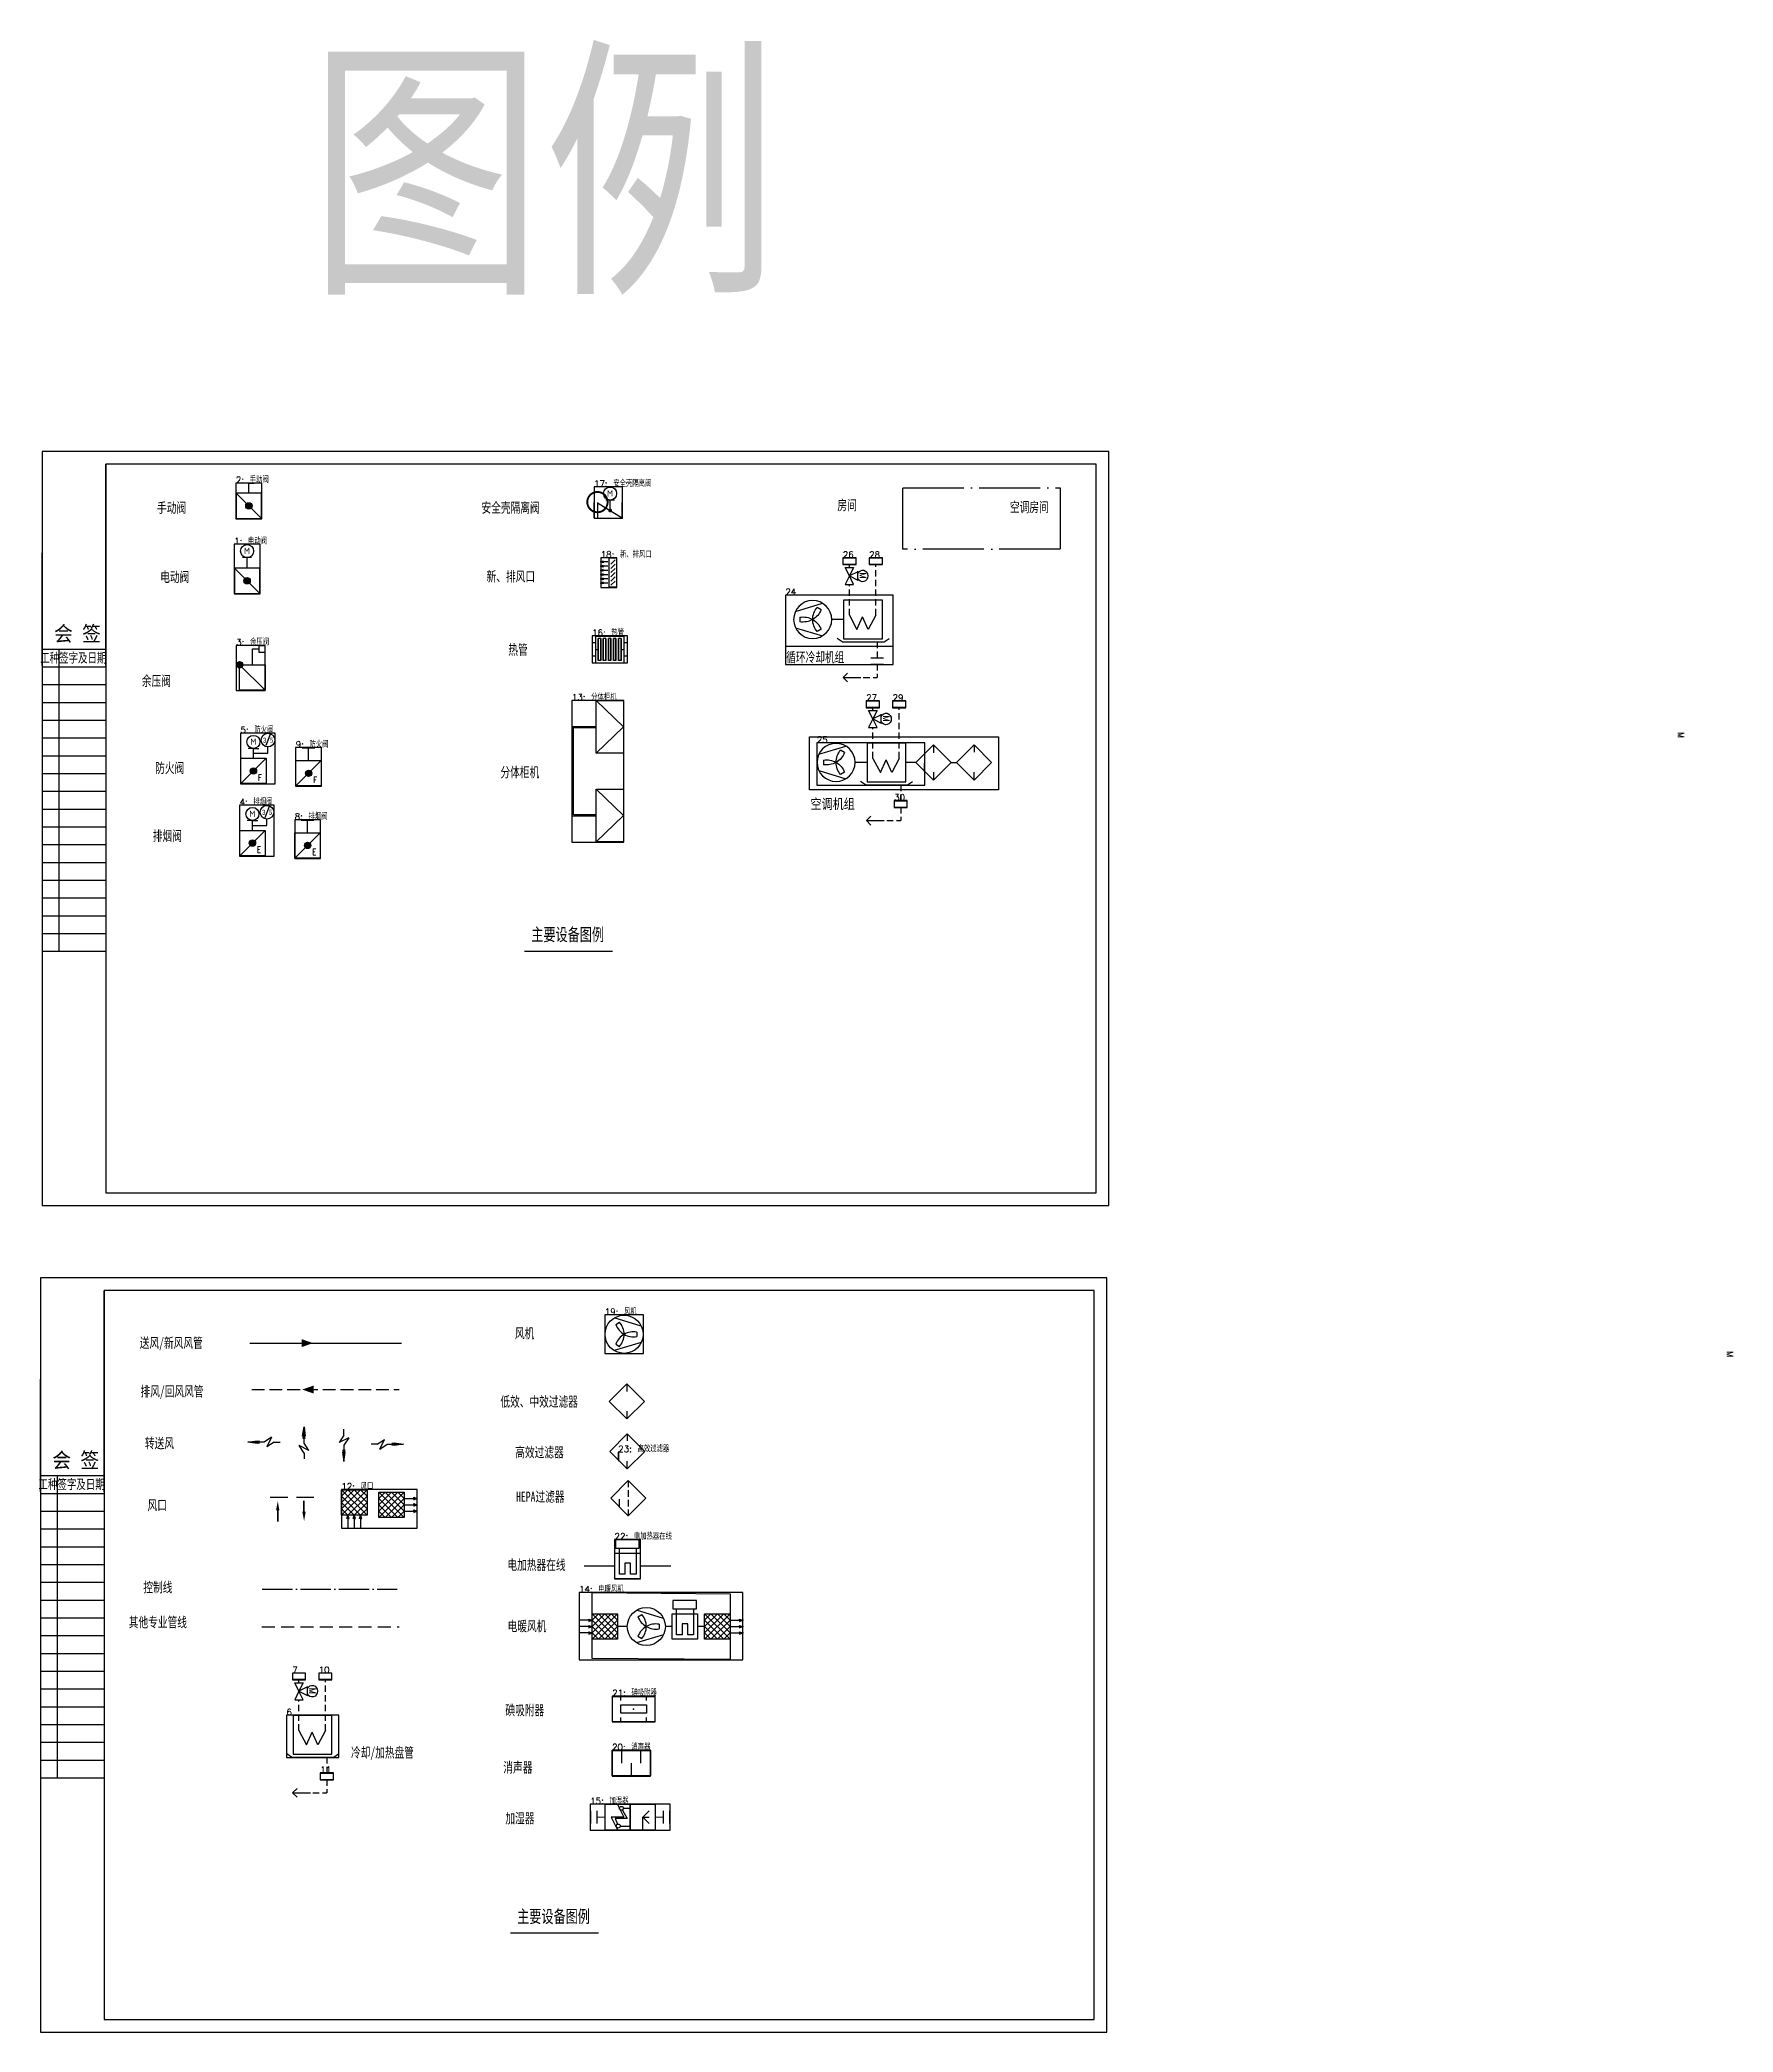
# Model space of a CAD drawing. Header units: inches. Extents: x 1044 to 2623, y -766 to 18.
# Drawn here: x 1044 to 1711, y -766 to 18 of the extents above; entities that cross this region are included whole.
import ezdxf
from ezdxf.enums import TextEntityAlignment as Align

# ---------------------------------------------------------------- set-up
doc = ezdxf.new("R2010")
doc.units = ezdxf.units.IN
for name, pattern in [('ACAD_ISO04W100', [30, 24, -3, 0, -3]), ('DASHEDX2', [38.1, 25.4, -12.7]), ('DASHEDX3', [7, 5, -2]), ('DASHEDX5', [6, 4, -2])]:
    doc.linetypes.add(name, pattern=pattern)
for name, color, linetype in [('00', 1, 'Continuous'), ('05Basic', 3, 'Continuous'), ('1', 7, 'Continuous'), ('BORDER', 7, 'Continuous'), ('DUCT', 1, 'Continuous'), ('GREEN_GROUP_BBOX', 2, 'Continuous'), ('INST', 7, 'Continuous'), ('SB', 3, 'Continuous'), ('TBasic', 2, 'Continuous'), ('V-TXT1', 2, 'Continuous'), ('土建', 4, 'Continuous'), ('通风设备', 3, 'Continuous')]:
    doc.layers.add(name, color=color, linetype=linetype)
doc.styles.add('HW', font='wromans.shx', dxfattribs={"bigfont": 'hztxtc.shx'})
doc.styles.add('HZ', font='txt_____.ttf', dxfattribs={"width": 0.7, "bigfont": 'HZTXT'})
doc.styles.add('ISOCP', font='isocpeur.ttf')
doc.styles.add('ROMAND', font='romand__.ttf', dxfattribs={"width": 0.7, "bigfont": 'OCHINESE.shx'})
doc.styles.add('romans', font='romans.shx', dxfattribs={"width": 0.7, "bigfont": 'hz.shx'})
doc.styles.get("Standard").update_dxf_attribs({"font": 'txt', "bigfont": 'gbcbig.shx'})
doc.styles.add('宋体', font='', dxfattribs={"width": 0.7})
doc.styles.get('宋体').set_extended_font_data('SimSun')

# ---------------------------------------------------------------- blocks, each defined once
blk = doc.blocks.new('会签')
at = {"color": 0, "transparency": 33554687}
for p, q in [((3629.69, -1305.73), (3604.69, -1305.73)), ((3611.37, -1424.73), (3611.37, -1305.73)), ((3629.69, -1312.73), (3604.69, -1312.73)), ((3629.69, -1319.73), (3604.69, -1319.73)), ((3629.69, -1326.73), (3604.69, -1326.73)), ((3629.69, -1333.73), (3604.69, -1333.73)), ((3629.69, -1340.73), (3604.69, -1340.73)), ((3629.69, -1347.73), (3604.69, -1347.73)), ((3629.69, -1354.73), (3604.69, -1354.73)), ((3629.69, -1361.73), (3604.69, -1361.73)), ((3629.69, -1368.73), (3604.69, -1368.73)), ((3629.69, -1375.73), (3604.69, -1375.73)), ((3629.69, -1382.73), (3604.69, -1382.73)), ((3629.69, -1389.73), (3604.69, -1389.73)), ((3629.69, -1396.73), (3604.69, -1396.73)), ((3629.69, -1403.73), (3604.69, -1403.73)), ((3629.69, -1410.73), (3604.69, -1410.73)), ((3629.69, -1417.73), (3604.69, -1417.73)), ((3629.69, -1424.73), (3604.69, -1424.73))]:
    blk.add_line(p, q, dxfattribs=at)
for s, height, style, width, p in [('会 签  ', 6, 'HZ', 0.9, (3622.23, -1302.52)), ('工种签字及日期', 3.8, 'ROMAND', 0.7, (3616.9, -1310.89))]:
    blk.add_text(s, height=height, dxfattribs=dict(at, style=style, width=width)).set_placement(p, align=Align.CENTER)
blk = doc.blocks.new('ms1862')
at = {"color": 0, "transparency": 33554687}
for p, q in [((0, 5), (10, 5)), ((0, 2.5), (2.5, 5)), ((0, 0), (5, 5)), ((0, -2.5), (7.5, 5)), ((0, -5), (10, 5)), ((0, 5), (10, -5)), ((0, -5), (0, 5)), ((0, 2.5), (0, 5)), ((0, 2.5), (0, 5)), ((0, 2.5), (7.5, -5)), ((0, 0), (5, -5)), ((10, -2.5), (2.5, 5)), ((2.5, -5), (10, 2.5)), ((5, 5), (10, 0)), ((5, -5), (10, 0)), ((7.5, 5), (10, 2.5)), ((10, 5), (10, -5)), ((10, 2.5), (15, 2.5)), ((10, 0), (15, 0)), ((13.75, 3), (15, 2.5)), ((13.75, 2.5), (13.75, 3)), ((13.75, 2), (15, 2.5)), ((13.75, 2.5), (13.75, 2)), ((13.75, 0.5), (15, 0)), ((13.75, 0), (13.75, 0.5)), ((13.75, 0), (13.75, -0.5)), ((13.75, -0.5), (15, 0)), ((0, -2.5), (2.5, -5)), ((10, -5), (0, -5)), ((7.5, -5), (10, -2.5)), ((10, -2.5), (15, -2.5)), ((13.75, -2), (15, -2.5)), ((13.75, -2.5), (13.75, -2)), ((13.75, -3), (15, -2.5)), ((13.75, -2.5), (13.75, -3))]:
    blk.add_line(p, q, dxfattribs=at)
for p in [(10, 0), (15, 2.5), (15, 0), (10, -2.5), (15, -2.5)]:
    blk.add_point(p, dxfattribs=at)
blk = doc.blocks.new('ms1861')
at = {"color": 0, "transparency": 33554687}
for p, q in [((0, 5), (10, -5)), ((0, -5), (10, 5)), ((0, -2.5), (7.5, 5)), ((0, 0), (5, 5)), ((0, 2.5), (2.5, 5)), ((0, 5), (10, 5)), ((0, -5), (0, 5)), ((0, 2.5), (0, 5)), ((0, 2.5), (0, 5)), ((0, 2.5), (7.5, -5)), ((0, 0), (5, -5)), ((10, -2.5), (2.5, 5)), ((2.5, -5), (10, 2.5)), ((5, 5), (10, 0)), ((5, -5), (10, 0)), ((7.5, 5), (10, 2.5)), ((10, 5), (10, -5)), ((11.25, 3), (10, 2.5)), ((10, 2.5), (15, 2.5)), ((11.25, 2), (10, 2.5)), ((11.25, 0.5), (10, 0)), ((10, 0), (15, 0)), ((11.25, -0.5), (10, 0)), ((11.25, 2.5), (11.25, 3)), ((11.25, 2.5), (11.25, 2)), ((11.25, 0), (11.25, 0.5)), ((11.25, 0), (11.25, -0.5)), ((0, -2.5), (2.5, -5)), ((10, -5), (0, -5)), ((7.5, -5), (10, -2.5)), ((11.25, -2), (10, -2.5)), ((10, -2.5), (15, -2.5)), ((11.25, -3), (10, -2.5)), ((11.25, -2.5), (11.25, -2)), ((11.25, -2.5), (11.25, -3))]:
    blk.add_line(p, q, dxfattribs=at)
for p in [(10, 2.5), (10, 0), (10, -2.5)]:
    blk.add_point(p, dxfattribs=at)
blk = doc.blocks.new('ms1008_k01')
at = {"color": 0, "transparency": 33554687}
for p, q in [((-3.22, 6.77), (-6.42, -3.88)), ((-0.89, 5), (0.91, 5)), ((3.22, 6.77), (6.42, -3.88)), ((-3.86, -3.3), (-4.77, -1.75)), ((3.86, -3.3), (4.77, -1.75))]:
    blk.add_line(p, q, dxfattribs=at)
blk.add_circle((0, 0), 7.5, dxfattribs=at)
for centre, start, end in [((0.05, -7.5), 90.36903, 129.9804), ((-6.52, 3.71), 290.79204, 330.36903), ((6.5, 3.73), 170.2818, 209.8588), ((-6.49, 3.77), 329.8588, 9.47016), ((-0.05, -7.5), 50.0196, 89.63097), ((6.52, 3.71), 209.63097, 249.20796)]:
    blk.add_arc(centre, 7.5, start, end, dxfattribs=at)
blk = doc.blocks.new('ms1840_k01')
at = {"color": 0, "transparency": 33554687}
for p, q in [((-12.5, 7.5), (12.5, 7.5)), ((-12.5, -7.5), (-12.5, 7.5)), ((-7.5, 5), (-7.5, 7.5)), ((-7.5, 2.5), (7.5, 2.5)), ((-7.5, -2.5), (-7.5, 2.5)), ((7.5, 5), (7.5, 7.5)), ((7.5, 2.5), (7.5, -2.5)), ((12.5, 7.5), (12.5, -7.5)), ((12.5, -7.5), (-12.5, -7.5)), ((7.5, -2.5), (-7.5, -2.5)), ((-7.5, -7.5), (-7.5, -5)), ((7.5, -7.5), (7.5, -5))]:
    blk.add_line(p, q, dxfattribs=at)
blk.add_point((0, 0), dxfattribs=at)
blk = doc.blocks.new('ms0781_k02')
at = {"color": 0, "transparency": 33554687}
for p, q in [((-5, 7.5), (5, 7.5)), ((-5, -7.5), (-5, 7.5)), ((-5, 0), (0, 0)), ((0, 3.75), (5, 3.75)), ((5, 7.5), (5, -7.5)), ((5, -7.5), (-5, -7.5)), ((0, -3.75), (5, -3.75))]:
    blk.add_line(p, q, dxfattribs=at)
blk = doc.blocks.new('ms1845_k02')
at = {"color": 0, "transparency": 33554687}
for p, q in [((5, 5), (-5, 5)), ((-5, 5), (-5, -5)), ((-5, 0), (0, 0)), ((0, 0), (-2.5, -2.5)), ((0, 0), (2.5, -2.5)), ((0, 0), (0, -2.5)), ((5, 0), (5, 5)), ((5, -5), (5, 0)), ((-5, -5), (5, -5))]:
    blk.add_line(p, q, dxfattribs=at)
blk = doc.blocks.new('ms1846_k50')
at = {"color": 0, "transparency": 33554687}
for p, q in [((5, 5), (-5, 5)), ((-5, 5), (-5, -5)), ((0, 2.5), (-5, 0)), ((-0.5, 1), (-2.75, 0)), ((-0.5, -3.75), (-0.5, 1)), ((0, -2.5), (0, 2.5)), ((5, 0), (0, -2.51)), ((5, -5), (5, 5)), ((-5, -5), (5, -5)), ((-3.5, -1), (-3.5, -5)), ((2.75, -2), (-0.5, -3.75)), ((3.5, -2.25), (3.5, -5))]:
    blk.add_line(p, q, dxfattribs=at)
for centre, radius in [((-3.5, -0.25), 0.791), ((3.5, -1.5), 0.75)]:
    blk.add_circle(centre, radius, dxfattribs=at)
blk = doc.blocks.new('ms0205')
at = {"color": 0, "transparency": 33554687}
for p, q in [((-1.25, 2.5), (-1.25, -2.5)), ((1.25, 2.5), (1.25, -2.5))]:
    blk.add_line(p, q, dxfattribs=at)
blk = doc.blocks.new('ms0421')
for p, q in [((0, 6.25), (2.5, 6.25)), ((0, 0), (0, 6.25)), ((2.5, 7.5), (2.5, 5)), ((5, 7.5), (2.5, 7.5)), ((2.5, 5), (5, 5)), ((5, 5), (5, 7.5))]:
    blk.add_line(p, q)
blk = doc.blocks.new('ms1821_k08')
at = {"color": 0, "transparency": 33554687}
for p, q in [((-5, 5), (5, -5)), ((-5, 5), (5, 5)), ((-5, -5), (-5, 5)), ((5, 5), (5, -5)), ((5, -5), (-5, -5))]:
    blk.add_line(p, q, dxfattribs=at)
for radius in [1.25, 1.12, 1, 0.875, 0.75, 0.625, 0.5, 0.375, 0.25, 0.125]:
    blk.add_circle((-5, 5), radius, dxfattribs=at)
blk.add_blockref('ms0421', (0, 5))
blk = doc.blocks.new('ms1401')
at = {"color": 0, "transparency": 33554687}
for p, q in [((10, 0), (0, 0)), ((7.5, 2.5), (10, 0)), ((10, 0), (7.5, -2.5))]:
    blk.add_line(p, q, dxfattribs=at)
blk = doc.blocks.new('A$C429442C1')
blk.add_hatch(color=256).paths.add_polyline_path([(1.5, 0.8, 1), (0, 0.8, 1)], is_closed=False)

msp = doc.modelspace()

# ---------------------------------------------------------------- linework, layer by layer
for p, q in [((1363.35, -192.96), (1361.68, -189.62)), ((1361.68, -189.62), (1365.01, -189.62)), ((1363.35, -192.96), (1361.68, -196.29)), ((1365.01, -189.62), (1363.35, -192.96)), ((1366.68, -191.29), (1363.35, -192.96)), ((1365.01, -196.29), (1363.35, -192.96)), ((1363.35, -192.96), (1366.68, -194.62)), ((1366.68, -194.79), (1366.68, -191.11)), ((1361.68, -196.29), (1365.01, -196.29)), ((1372.57, -249.28), (1370.91, -245.95)), ((1370.91, -245.95), (1374.24, -245.95)), ((1372.57, -249.28), (1370.91, -252.62)), ((1374.24, -245.95), (1372.57, -249.28)), ((1375.91, -247.62), (1372.57, -249.28)), ((1374.24, -252.62), (1372.57, -249.28)), ((1372.57, -249.28), (1375.91, -250.95)), ((1375.91, -251.12), (1375.91, -247.44)), ((1370.91, -252.62), (1374.24, -252.62)), ((1146.55, -632.09), (1144.88, -628.76)), ((1144.88, -628.76), (1148.22, -628.76)), ((1146.55, -632.09), (1144.88, -635.43)), ((1148.22, -628.76), (1146.55, -632.09)), ((1149.88, -630.43), (1146.55, -632.09)), ((1148.22, -635.43), (1146.55, -632.09)), ((1146.55, -632.09), (1149.88, -633.76)), ((1149.88, -633.93), (1149.88, -630.25)), ((1144.88, -635.43), (1148.22, -635.43))]:
    msp.add_line(p, q)
at = {"color": 3, "linetype": 'DASHEDX2', "ltscale": 0.1}
for p, q in [((1363.35, -189.62), (1363.35, -188.4)), ((1363.35, -189.62), (1363.35, -188.4)), ((1373.74, -208.45), (1373.74, -188.4)), ((1363.35, -208.45), (1363.35, -196.29)), ((1374.33, -218.9), (1374.33, -225.2)), ((1368.83, -232.92), (1374.33, -232.92)), ((1374.33, -227.7), (1374.33, -232.92)), ((1372.57, -245.95), (1372.57, -244.73)), ((1372.57, -245.95), (1372.57, -244.73)), ((1382.97, -264.78), (1382.97, -244.73)), ((1372.57, -264.78), (1372.57, -252.62)), ((1383.56, -275.22), (1383.56, -281.52)), ((1378.05, -289.24), (1383.56, -289.24)), ((1383.56, -284.02), (1383.56, -289.24)), ((1146.55, -628.76), (1146.55, -627.54)), ((1146.55, -628.76), (1146.55, -627.54)), ((1156.94, -647.59), (1156.94, -627.54)), ((1146.55, -647.59), (1146.55, -635.43)), ((1157.54, -658.04), (1157.54, -664.33)), ((1152.03, -672.05), (1157.54, -672.05)), ((1157.54, -666.83), (1157.54, -672.05))]:
    msp.add_line(p, q, dxfattribs=at)
at = {"color": 3}
for p, q in [((1376.32, -202.5), (1361.07, -202.5)), ((1361.07, -202.5), (1361.07, -217.74)), ((1376.32, -217.74), (1376.32, -202.5)), ((1363.35, -208.45), (1366.32, -214.02)), ((1366.32, -214.02), (1368.55, -209.01)), ((1370.77, -214.02), (1368.55, -209.01)), ((1373.74, -208.45), (1370.77, -214.02)), ((1360.47, -218.9), (1358.56, -217.63)), ((1360.47, -218.9), (1377.04, -218.9)), ((1361.07, -217.74), (1376.32, -217.74)), ((1377.04, -218.9), (1378.95, -217.63)), ((1263.67, -242.07), (1274.37, -252.43)), ((1254.14, -287.59), (1254.14, -252.18)), ((1254.14, -252.18), (1263.67, -252.18)), ((1254.64, -287.09), (1254.64, -252.68)), ((1254.64, -252.68), (1263.67, -252.68)), ((1274.37, -252.43), (1263.67, -262.79)), ((1385.54, -258.82), (1370.29, -258.82)), ((1370.29, -258.82), (1370.29, -274.07)), ((1385.54, -274.07), (1385.54, -258.82)), ((1372.57, -264.78), (1375.54, -270.35)), ((1375.54, -270.35), (1377.77, -265.33)), ((1380, -270.35), (1377.77, -265.33)), ((1382.97, -264.78), (1380, -270.35)), ((1369.69, -275.23), (1367.78, -273.95)), ((1370.29, -274.07), (1385.54, -274.07)), ((1386.26, -275.23), (1388.17, -273.95)), ((1263.67, -276.98), (1274.37, -287.34)), ((1369.69, -275.23), (1386.26, -275.23)), ((1263.67, -287.59), (1254.14, -287.59)), ((1263.67, -287.09), (1254.64, -287.09)), ((1274.37, -287.34), (1263.67, -297.7)), ((1159.52, -641.63), (1144.27, -641.63)), ((1144.27, -641.63), (1144.27, -656.88)), ((1159.52, -656.88), (1159.52, -641.63)), ((1146.55, -647.59), (1149.52, -653.16)), ((1149.52, -653.16), (1151.75, -648.15)), ((1153.97, -653.16), (1151.75, -648.15)), ((1156.94, -647.59), (1153.97, -653.16)), ((1143.67, -658.04), (1141.76, -656.76)), ((1143.67, -658.04), (1160.24, -658.04)), ((1144.27, -656.88), (1159.52, -656.88)), ((1160.24, -658.04), (1162.15, -656.76))]:
    msp.add_line(p, q, dxfattribs=at)
at = {"color": 1}
for p, q in [((1135.77, -532.05), (1132.84, -533.99)), ((1135.77, -532.05), (1133.86, -535.92)), ((1147.92, -531.68), (1148.55, -527.99)), ((1149.05, -531.68), (1147.92, -531.68)), ((1148.55, -534.38), (1148.55, -527.99)), ((1148.55, -527.99), (1149.05, -531.68)), ((1164.28, -531.27), (1162.34, -534.19)), ((1166.21, -532.28), (1162.34, -534.19)), ((1164.28, -531.27), (1164.28, -528.96)), ((1166.21, -532.28), (1164.28, -535.21)), ((1177.35, -534.86), (1180.28, -532.93)), ((1178.37, -536.8), (1180.28, -532.93)), ((1126.46, -533.99), (1130.14, -533.49)), ((1132.84, -533.99), (1126.46, -533.99)), ((1130.14, -534.61), (1126.46, -533.99)), ((1130.14, -533.49), (1130.14, -534.61)), ((1136.78, -533.99), (1133.86, -535.92)), ((1136.78, -533.99), (1139.09, -533.99)), ((1150.48, -537.3), (1146.61, -535.39)), ((1148.55, -538.32), (1146.61, -535.39)), ((1150.48, -537.3), (1148.55, -534.38)), ((1148.55, -538.32), (1148.55, -540.62)), ((1164.78, -537.91), (1163.65, -537.91)), ((1163.65, -537.91), (1164.28, -541.59)), ((1164.28, -535.21), (1164.28, -541.59)), ((1164.28, -541.59), (1164.78, -537.91)), ((1177.35, -534.86), (1175.04, -534.86)), ((1178.37, -536.8), (1181.29, -534.86)), ((1181.29, -534.86), (1187.68, -534.86)), ((1183.99, -535.36), (1183.99, -534.24)), ((1183.99, -534.24), (1187.68, -534.86)), ((1187.68, -534.86), (1183.99, -535.36))]:
    msp.add_line(p, q, dxfattribs=at)
at = {"color": 3}
for points in [[(1263.67, -242.07), (1274.37, -242.07), (1274.37, -262.79), (1263.67, -262.79)], [(1263.67, -276.98), (1274.37, -276.98), (1274.37, -297.7), (1263.67, -297.7)]]:
    msp.add_lwpolyline(points, close=True, dxfattribs=at)
msp.add_lwpolyline([(1347.57, -256.36), (1422.09, -256.36), (1422.09, -277.2), (1347.57, -277.2)], close=True)
at = {"extrusion": (0, 0, -1)}
for centre in [(1368.55, -192.96), (1377.77, -249.28), (1151.75, -632.09)]:
    msp.add_ellipse(centre, major_axis=(0, -2.29), ratio=0.910813, start_param=2.028242, end_param=7.396536, dxfattribs=at)
at = {"color": 1}
for points in [[(1147.62, -493.48), (1147.62, -496.6), (1152.05, -495.03)], [(1152.28, -511.75), (1152.28, -514.87), (1147.85, -513.31)], [(1131.09, -533.36), (1131.09, -534.67), (1127.4, -533.99)], [(1149.17, -532.62), (1147.86, -532.62), (1148.55, -528.93)], [(1149.05, -531.68), (1148.05, -531.68), (1148.55, -527.99)], [(1130.14, -533.49), (1130.14, -534.49), (1126.46, -533.99)], [(1164.9, -536.96), (1163.59, -536.96), (1164.28, -540.65)], [(1164.78, -537.91), (1163.78, -537.91), (1164.28, -541.59)], [(1183.05, -535.49), (1183.05, -534.18), (1186.74, -534.86)], [(1183.99, -535.36), (1183.99, -534.36), (1187.68, -534.86)], [(1138.84, -560.9), (1137.52, -560.9), (1138.21, -557.21)], [(1149.19, -561.4), (1147.88, -561.4), (1148.57, -565.09)]]:
    msp.add_solid(points, dxfattribs=at)
at = {"layer": '00', "color": 1, "linetype": 'Continuous'}
for p, q in [((1070.47, -228.17), (1070.47, -148.9)), ((1069.78, -553.61), (1069.78, -474.33))]:
    msp.add_line(p, q, dxfattribs=at)
at = {"layer": '1', "color": 7, "linetype": 'Continuous'}
for points in [[(1045.47, -228.17), (1045.47, -183.85)], [(1044.78, -553.61), (1044.78, -509.29)]]:
    msp.add_lwpolyline(points, dxfattribs=at)
at = {"layer": 'BORDER', "color": 7, "linetype": 'Continuous'}
for points in [[(1045.47, -440.9), (1465.47, -440.9), (1465.47, -143.9), (1045.47, -143.9)], [(1044.78, -766.33), (1464.78, -766.33), (1464.78, -469.33), (1044.78, -469.33)]]:
    msp.add_lwpolyline(points, close=True, dxfattribs=at)
at = {"layer": 'BORDER', "color": 1, "linetype": 'Continuous'}
for points in [[(1070.47, -435.9), (1460.47, -435.9), (1460.47, -148.9), (1070.47, -148.9)], [(1069.78, -761.33), (1459.78, -761.33), (1459.78, -474.33), (1069.78, -474.33)]]:
    msp.add_lwpolyline(points, close=True, dxfattribs=at)
at = {"layer": 'DUCT', "color": 1, "linetype": 'ByBlock'}
for p, q in [((1138.18, -560.9), (1138.18, -565.22)), ((1148.53, -561.4), (1148.53, -557.08))]:
    msp.add_line(p, q, dxfattribs=at)
at = {"layer": 'DUCT', "color": 2, "linetype": 'ACAD_ISO04W100', "ltscale": 0.5}
msp.add_line((1132.04, -591.86), (1185.22, -591.86), dxfattribs=at)
at = {"layer": 'DUCT', "color": 3, "linetype": 'DASHEDX2', "ltscale": 0.2}
msp.add_line((1131.94, -606.76), (1186, -606.76), dxfattribs=at)
at = {"layer": 'DUCT', "color": 1, "linetype": 'ByBlock'}
for points in [[(1127.19, -495.07), (1186.88, -495.07)], [(1135.2, -555.69), (1142.11, -555.69)], [(1135.2, -555.69), (1142.11, -555.69)], [(1145.55, -555.69), (1152.47, -555.69)], [(1145.55, -555.69), (1152.47, -555.69)], [(1138.18, -565.22), (1138.18, -560.9)], [(1148.53, -557.08), (1148.53, -561.4)]]:
    msp.add_lwpolyline(points, dxfattribs=at)
at = {"layer": 'DUCT', "color": 1, "linetype": 'DASHEDX3'}
msp.add_lwpolyline([(1127.97, -513.34), (1185.96, -513.34)], dxfattribs=at)
at = {"layer": 'GREEN_GROUP_BBOX', "color": 2}
for points in [[(1121.71, -170.48), (1131.91, -170.48), (1131.91, -156.38), (1121.71, -156.38)], [(1262.76, -170.24), (1273.96, -170.24), (1273.96, -157.85), (1262.76, -157.85)], [(1121.02, -199.97), (1131.22, -199.97), (1131.22, -180.51), (1121.02, -180.51)], [(1265.4, -197.49), (1271.77, -197.49), (1271.77, -185.77), (1265.4, -185.77)], [(1360.75, -188.5), (1365.95, -188.5), (1365.95, -185.8), (1360.75, -185.8)], [(1371.14, -188.5), (1376.34, -188.5), (1376.34, -185.8), (1371.14, -185.8)], [(1338.11, -227.8), (1380.63, -227.8), (1380.63, -200.48), (1338.11, -200.48)], [(1262.02, -227.24), (1275.95, -227.24), (1275.95, -216.58), (1262.02, -216.58)], [(1121.84, -238.03), (1133.29, -238.03), (1133.29, -220.33), (1121.84, -220.33)], [(1254.04, -297.8), (1274.47, -297.8), (1274.47, -241.97), (1254.04, -241.97)], [(1369.97, -244.83), (1375.17, -244.83), (1375.17, -242.13), (1369.97, -242.13)], [(1380.37, -244.83), (1385.57, -244.83), (1385.57, -242.13), (1380.37, -242.13)], [(1123.53, -274.85), (1137.15, -274.85), (1137.15, -254.81), (1123.53, -254.81)], [(1350.51, -275.33), (1393.07, -275.33), (1393.07, -258.72), (1350.51, -258.72)], [(1145.25, -275.77), (1155.45, -275.77), (1155.45, -260.57), (1145.25, -260.57)], [(1380.96, -284.12), (1386.16, -284.12), (1386.16, -281.42), (1380.96, -281.42)], [(1123.14, -303.25), (1136.76, -303.25), (1136.76, -283.2), (1123.14, -283.2)], [(1144.86, -304.17), (1155.06, -304.17), (1155.06, -288.97), (1144.86, -288.97)], [(1267.01, -499.16), (1282.21, -499.16), (1282.21, -483.96), (1267.01, -483.96)], [(1272.3, -541.22), (1272.5, -541.22), (1272.5, -537.93), (1272.3, -537.93)], [(1163.25, -567.92), (1193.1, -567.92), (1193.1, -552.72), (1163.25, -552.72)], [(1270.85, -587.88), (1281.05, -587.88), (1281.05, -572.38), (1270.85, -572.38)], [(1256.87, -619.73), (1321.43, -619.73), (1321.43, -593.17), (1256.87, -593.17)], [(1143.95, -627.64), (1149.15, -627.64), (1149.15, -624.94), (1143.95, -624.94)], [(1154.34, -627.64), (1159.54, -627.64), (1159.54, -624.94), (1154.34, -624.94)], [(1269.94, -644.21), (1286.81, -644.21), (1286.81, -634.01), (1269.94, -634.01)], [(1141.66, -658.14), (1162.25, -658.14), (1162.25, -641.53), (1141.66, -641.53)], [(1269.87, -665.55), (1285.07, -665.55), (1285.07, -655.35), (1269.87, -655.35)], [(1154.94, -666.93), (1160.14, -666.93), (1160.14, -664.23), (1154.94, -664.23)], [(1261.24, -686.78), (1292.69, -686.78), (1292.69, -676.58), (1261.24, -676.58)]]:
    msp.add_lwpolyline(points, close=True, dxfattribs=at)
at = {"layer": 'INST', "color": 1}
for p, q in [((1361.07, -210.12), (1356.38, -210.12)), ((1370.29, -266.45), (1365.61, -266.45)), ((1389.5, -266.44), (1385.54, -266.44)), ((1403.38, -266.44), (1405.49, -266.44))]:
    msp.add_line(p, q, dxfattribs=at)
at = {"layer": 'V-TXT1'}
for p, q in [((1235.43, -340.64), (1270.08, -340.64)), ((1229.86, -727.25), (1264.51, -727.25))]:
    msp.add_line(p, q, dxfattribs=at)
at = {"layer": '土建', "color": 0, "linetype": 'ACAD_ISO04W100', "transparency": 33554687}
for p, q in [((1384.38, -182.38), (1384.38, -158.3)), ((1384.38, -158.3), (1446.39, -158.3)), ((1446.39, -158.3), (1446.39, -182.38)), ((1446.39, -182.38), (1384.38, -182.38))]:
    msp.add_line(p, q, dxfattribs=at)
at = {"layer": '通风设备', "color": 3, "linetype": 'Continuous'}
for p, q in [((1126.81, -156.48), (1124.74, -156.48)), ((1126.81, -156.48), (1128.88, -156.48)), ((1121.81, -160.38), (1121.81, -170.38)), ((1121.81, -160.38), (1131.81, -170.38)), ((1131.81, -160.38), (1121.81, -160.38)), ((1131.81, -170.38), (1131.81, -160.38)), ((1121.81, -170.38), (1131.81, -170.38)), ((1121.12, -189.87), (1121.12, -199.87)), ((1121.12, -189.87), (1131.12, -199.87)), ((1131.12, -189.87), (1121.12, -189.87)), ((1131.12, -199.87), (1131.12, -189.87)), ((1121.12, -199.87), (1131.12, -199.87)), ((1128.63, -260.85), (1126.56, -260.85)), ((1128.63, -260.85), (1130.7, -260.85)), ((1128.24, -289.25), (1126.17, -289.25)), ((1128.24, -289.25), (1130.31, -289.25))]:
    msp.add_line(p, q, dxfattribs=at)
at = {"layer": '通风设备', "color": 3}
for p, q in [((1126.81, -160.38), (1126.81, -156.48)), ((1262.86, -170.14), (1262.86, -164.08)), ((1264.11, -164.08), (1264.11, -170.08)), ((1264.11, -164.2), (1273.86, -170.14)), ((1269.11, -163.07), (1267.36, -163.07)), ((1269.11, -167.2), (1269.11, -163.07)), ((1270.87, -163.07), (1269.11, -163.07)), ((1273.86, -170.14), (1273.86, -164.08)), ((1126.12, -185.73), (1124.37, -185.73)), ((1126.12, -189.87), (1126.12, -185.73)), ((1127.88, -185.73), (1126.12, -185.73)), ((1266.33, -187.13), (1265.5, -187.47)), ((1268.22, -187.47), (1265.5, -187.47)), ((1266.33, -187.8), (1265.5, -187.47)), ((1266.33, -187.47), (1266.33, -187.13)), ((1266.33, -187.47), (1266.33, -187.8)), ((1268.79, -185.87), (1271.67, -185.87)), ((1268.79, -197.39), (1268.79, -185.87)), ((1271.07, -186.63), (1269.4, -188.3)), ((1271.67, -185.87), (1271.67, -197.39)), ((1266.33, -188.8), (1265.5, -189.13)), ((1268.22, -189.13), (1265.5, -189.13)), ((1266.33, -189.47), (1265.5, -189.13)), ((1266.33, -190.47), (1265.5, -190.8)), ((1268.22, -190.8), (1265.5, -190.8)), ((1266.33, -191.13), (1265.5, -190.8)), ((1266.33, -192.13), (1265.5, -192.47)), ((1268.22, -192.47), (1265.5, -192.47)), ((1266.33, -192.8), (1265.5, -192.47)), ((1266.33, -193.8), (1265.5, -194.13)), ((1268.22, -194.13), (1265.5, -194.13)), ((1266.33, -194.47), (1265.5, -194.13)), ((1266.33, -195.47), (1265.5, -195.8)), ((1268.22, -195.8), (1265.5, -195.8)), ((1266.33, -196.13), (1265.5, -195.8)), ((1266.33, -189.13), (1266.33, -188.8)), ((1266.33, -189.13), (1266.33, -189.47)), ((1266.33, -190.8), (1266.33, -190.47)), ((1266.33, -190.8), (1266.33, -191.13)), ((1266.33, -192.47), (1266.33, -192.13)), ((1266.33, -192.47), (1266.33, -192.8)), ((1266.33, -194.13), (1266.33, -193.8)), ((1266.33, -194.13), (1266.33, -194.47)), ((1266.33, -195.8), (1266.33, -195.47)), ((1266.33, -195.8), (1266.33, -196.13)), ((1271.07, -188.3), (1269.4, -189.97)), ((1271.07, -189.97), (1269.4, -191.63)), ((1271.07, -191.63), (1269.4, -193.3)), ((1271.07, -193.3), (1269.4, -194.97)), ((1271.07, -194.97), (1269.4, -196.63)), ((1271.67, -197.39), (1268.79, -197.39)), ((1338.21, -200.58), (1338.21, -220.7)), ((1380.53, -200.58), (1338.21, -200.58)), ((1380.53, -220.7), (1380.53, -200.58)), ((1263.42, -216.68), (1274.56, -216.68)), ((1263.42, -227.14), (1263.42, -216.68)), ((1264.41, -226.26), (1264.41, -217.56)), ((1264.41, -217.56), (1264.41, -226.26)), ((1265.41, -217.56), (1264.41, -217.56)), ((1265.41, -226.26), (1265.41, -217.56)), ((1265.41, -217.56), (1265.41, -226.26)), ((1266.41, -226.26), (1266.41, -217.56)), ((1266.41, -217.56), (1266.41, -226.26)), ((1267.41, -217.56), (1266.41, -217.56)), ((1267.41, -226.26), (1267.41, -217.56)), ((1267.41, -217.56), (1267.41, -226.26)), ((1268.41, -226.26), (1268.41, -217.56)), ((1268.41, -217.56), (1268.41, -226.26)), ((1269.41, -217.56), (1268.41, -217.56)), ((1269.41, -226.26), (1269.41, -217.56)), ((1269.41, -217.56), (1269.41, -226.26)), ((1270.4, -226.26), (1270.4, -217.56)), ((1270.4, -217.56), (1270.4, -226.26)), ((1271.4, -217.56), (1270.4, -217.56)), ((1271.4, -226.26), (1271.4, -217.56)), ((1271.4, -217.56), (1271.4, -226.26)), ((1272.4, -226.26), (1272.4, -217.56)), ((1272.4, -217.56), (1272.4, -226.26)), ((1273.4, -217.56), (1272.4, -217.56)), ((1273.4, -226.26), (1273.4, -217.56)), ((1273.4, -217.56), (1273.4, -226.26)), ((1274.56, -216.68), (1274.56, -227.14)), ((1263.42, -227.14), (1274.56, -227.14)), ((1265.41, -226.26), (1264.41, -226.26)), ((1267.41, -226.26), (1266.41, -226.26)), ((1269.41, -226.26), (1268.41, -226.26)), ((1271.4, -226.26), (1270.4, -226.26)), ((1273.4, -226.26), (1272.4, -226.26)), ((1380.53, -220.7), (1338.21, -220.7)), ((1135.2, -255.36), (1133.47, -259.76)), ((1123.63, -264.75), (1133.63, -264.75)), ((1123.63, -274.75), (1133.63, -264.75)), ((1123.63, -274.75), (1123.63, -264.75)), ((1128.63, -264.75), (1128.63, -260.85)), ((1128.63, -262.8), (1134.35, -262.8)), ((1133.63, -264.75), (1133.63, -274.75)), ((1134.35, -262.8), (1134.35, -260.31)), ((1145.35, -265.67), (1155.35, -265.67)), ((1145.35, -275.67), (1155.35, -265.67)), ((1145.35, -275.67), (1145.35, -265.67)), ((1147.85, -260.67), (1152.85, -260.67)), ((1150.35, -265.67), (1150.35, -260.67)), ((1155.35, -265.67), (1155.35, -275.67)), ((1133.63, -274.75), (1123.63, -274.75)), ((1155.35, -275.67), (1145.35, -275.67)), ((1128.24, -293.15), (1128.24, -289.25)), ((1134.81, -283.76), (1133.08, -288.16)), ((1133.96, -291.2), (1133.96, -288.7)), ((1147.46, -289.07), (1152.46, -289.07)), ((1149.96, -294.07), (1149.96, -289.07)), ((1123.24, -293.15), (1133.24, -293.15)), ((1123.24, -303.15), (1133.24, -293.15)), ((1123.24, -303.15), (1123.24, -293.15)), ((1128.24, -291.2), (1133.96, -291.2)), ((1133.24, -293.15), (1133.24, -303.15)), ((1144.96, -294.07), (1154.96, -294.07)), ((1144.96, -304.07), (1154.96, -294.07)), ((1144.96, -304.07), (1144.96, -294.07)), ((1154.96, -294.07), (1154.96, -304.07)), ((1133.24, -303.15), (1123.24, -303.15)), ((1154.96, -304.07), (1144.96, -304.07)), ((1272.76, -586.04), (1272.76, -576.1)), ((1279.34, -575.81), (1279.34, -586.04)), ((1274.88, -586.04), (1272.76, -586.04)), ((1274.88, -581.66), (1274.88, -586.04)), ((1277.18, -581.66), (1274.88, -581.66)), ((1277.18, -586.04), (1277.18, -581.66)), ((1279.34, -586.04), (1277.18, -586.04)), ((1295.29, -609.92), (1295.29, -599.99)), ((1301.88, -599.69), (1301.88, -609.92)), ((1297.42, -609.92), (1295.29, -609.92)), ((1297.42, -605.55), (1297.42, -609.92)), ((1299.71, -605.55), (1297.42, -605.55)), ((1299.71, -609.92), (1299.71, -605.55)), ((1301.88, -609.92), (1299.71, -609.92))]:
    msp.add_line(p, q, dxfattribs=at)
at = {"layer": '通风设备'}
for p, q in [((1263.42, -219.3), (1262.12, -219.3)), ((1275.85, -219.3), (1274.56, -219.3)), ((1263.42, -224.52), (1262.12, -224.52)), ((1263.42, -221.91), (1264.41, -221.91)), ((1273.4, -221.91), (1274.56, -221.91)), ((1275.85, -224.52), (1274.56, -224.52)), ((1392.97, -269.91), (1392.97, -266.82)), ((1272.4, -541.12), (1272.4, -538.03)), ((1280.55, -572.48), (1271.22, -572.48)), ((1271.22, -572.48), (1271.22, -575.81)), ((1280.55, -575.81), (1280.55, -572.48)), ((1271.22, -575.81), (1280.55, -575.81)), ((1272.76, -576.1), (1272.76, -575.81)), ((1303.09, -596.36), (1293.75, -596.36)), ((1293.75, -596.36), (1293.75, -599.7)), ((1293.75, -599.7), (1303.09, -599.7)), ((1295.29, -599.99), (1295.29, -599.69)), ((1303.09, -599.7), (1303.09, -596.36)), ((1275.86, -606.62), (1271.97, -606.62))]:
    msp.add_line(p, q, dxfattribs=at)
at = {"layer": '通风设备', "color": 3, "linetype": 'ByBlock'}
for p, q in [((1396.44, -259.51), (1396.44, -262.6)), ((1412.43, -259.51), (1412.43, -262.36)), ((1396.44, -270.29), (1396.44, -273.38)), ((1412.43, -273.38), (1412.43, -270.29)), ((1275.7, -511.02), (1275.7, -514.12)), ((1275.7, -521.81), (1275.7, -524.9)), ((1275.87, -530.71), (1275.87, -533.57)), ((1275.87, -544.59), (1275.87, -541.5)), ((1272.79, -559.56), (1272.79, -556.47))]:
    msp.add_line(p, q, dxfattribs=at)
at = {"layer": '通风设备', "color": 3, "linetype": 'DASHEDX2', "ltscale": 0.1}
msp.add_line((1276.26, -549.15), (1276.26, -563.03), dxfattribs=at)
at = {"layer": '通风设备', "color": 3}
for points, const_width in [([(1264.11, -164.26, 1), (1264.11, -163.51, 1)], 8), ([(1268.74, -167.2, 1), (1269.49, -167.2, 1)], 0.75)]:
    msp.add_lwpolyline(points, format="xyb", close=True, dxfattribs=dict(at, const_width=const_width))
at = {"layer": '通风设备', "color": 3, "linetype": 'ByBlock'}
for points in [[(1389.5, -266.44), (1396.44, -273.38), (1403.38, -266.44), (1396.44, -259.51)], [(1419.37, -266.44), (1412.43, -259.51), (1405.49, -266.44), (1412.43, -273.38)], [(1268.76, -517.96), (1275.7, -524.9), (1282.64, -517.96), (1275.7, -511.02)], [(1282.81, -537.65), (1275.87, -530.71), (1268.93, -537.65), (1275.87, -544.59)], [(1283.2, -556.09), (1276.26, -549.15), (1269.32, -556.09), (1276.26, -563.03)]]:
    msp.add_lwpolyline(points, close=True, dxfattribs=at)
at = {"layer": '通风设备'}
for points in [[(1270.95, -577.78), (1280.95, -577.78), (1280.95, -587.78), (1270.95, -587.78)], [(1293.48, -601.66), (1303.48, -601.66), (1303.48, -611.66), (1293.48, -611.66)]]:
    msp.add_lwpolyline(points, close=True, dxfattribs=at)
at = {"layer": '通风设备', "color": 1, "linetype": 'ByBlock'}
for points in [[(1258.88, -582.78), (1270.95, -582.78)], [(1280.95, -582.78), (1293.01, -582.78)]]:
    msp.add_lwpolyline(points, dxfattribs=at)
at = {"layer": '通风设备', "color": 3}
msp.add_lwpolyline([(1261.97, -593.27), (1316.33, -593.7), (1316.33, -619.63), (1261.97, -619.2)], close=True, dxfattribs=at)
at = {"layer": '通风设备'}
for points in [[(1293.48, -606.66), (1290.86, -606.66)], [(1306.33, -606.66), (1303.48, -606.66)]]:
    msp.add_lwpolyline(points, dxfattribs=at)
at = {"layer": '通风设备', "color": 3, "linetype": 'DASHEDX5', "const_width": 0.5}
for points in [[(1263.84, -681.68), (1267.04, -681.68)], [(1290.09, -681.68), (1287.04, -681.68)]]:
    msp.add_lwpolyline(points, dxfattribs=at)
at = {"layer": '通风设备', "color": 3, "linetype": 'Continuous'}
for centre, radius in [((1126.81, -165.38), 1.25), ((1126.81, -165.38), 1.12), ((1126.81, -165.38), 1), ((1126.81, -165.38), 0.875), ((1126.81, -165.38), 0.75), ((1126.81, -165.38), 0.625), ((1126.81, -165.38), 0.5), ((1126.81, -165.38), 0.375), ((1126.81, -165.38), 0.25), ((1126.81, -165.38), 0.125), ((1126.12, -194.87), 1.25), ((1126.12, -194.87), 1.12), ((1126.12, -194.87), 1), ((1126.12, -194.87), 0.875), ((1126.12, -194.87), 0.75), ((1126.12, -194.87), 0.625), ((1126.12, -194.87), 0.5), ((1126.12, -194.87), 0.375), ((1126.12, -194.87), 0.25), ((1126.12, -194.87), 0.125)]:
    msp.add_circle(centre, radius, dxfattribs=at)
at = {"layer": '通风设备', "color": 3}
for centre, radius in [((1269.11, -160.51), 2.56), ((1126.12, -183.17), 2.56), ((1128.63, -258.29), 2.56), ((1134.35, -257.61), 2.7), ((1128.63, -269.75), 1.25), ((1128.63, -269.75), 1.12), ((1128.63, -269.75), 1), ((1128.63, -269.75), 0.875), ((1128.63, -269.75), 0.75), ((1128.63, -269.75), 0.625), ((1128.63, -269.75), 0.5), ((1128.63, -269.75), 0.375), ((1128.63, -269.75), 0.25), ((1128.63, -269.75), 0.125), ((1150.35, -270.67), 1.25), ((1150.35, -270.67), 1.12), ((1150.35, -270.67), 1), ((1150.35, -270.67), 0.875), ((1150.35, -270.67), 0.75), ((1150.35, -270.67), 0.625), ((1150.35, -270.67), 0.5), ((1150.35, -270.67), 0.375), ((1150.35, -270.67), 0.25), ((1150.35, -270.67), 0.125), ((1128.24, -286.69), 2.56), ((1133.96, -286), 2.7), ((1128.24, -298.15), 1.25), ((1128.24, -298.15), 1.12), ((1128.24, -298.15), 1), ((1128.24, -298.15), 0.875), ((1128.24, -298.15), 0.75), ((1128.24, -298.15), 0.625), ((1128.24, -298.15), 0.5), ((1128.24, -298.15), 0.375), ((1128.24, -298.15), 0.25), ((1128.24, -298.15), 0.125), ((1149.96, -299.07), 1.25), ((1149.96, -299.07), 1.12), ((1149.96, -299.07), 1), ((1149.96, -299.07), 0.875), ((1149.96, -299.07), 0.75), ((1149.96, -299.07), 0.625), ((1149.96, -299.07), 0.5), ((1149.96, -299.07), 0.375), ((1149.96, -299.07), 0.25), ((1149.96, -299.07), 0.125)]:
    msp.add_circle(centre, radius, dxfattribs=at)
for p in [(1265.5, -187.47), (1265.5, -189.13), (1265.5, -190.8), (1265.5, -192.47), (1265.5, -194.13), (1265.5, -195.8)]:
    msp.add_point(p, dxfattribs=at)

# ---------------------------------------------------------------- block references
at = {"linetype": 'DASHEDX2', "xscale": 0.416666675, "yscale": 0.416666675, "zscale": 0.416666675, "rotation": 90}
for p in [(1363.67, -193.27), (1372.9, -249.6), (1146.87, -632.41)]:
    msp.add_blockref('A$C429442C1', p, dxfattribs=at)
at = {"color": 0, "transparency": 33554687}
for p in [(-2559.22, 1083.83), (-2559.9, 758.4)]:
    msp.add_blockref('会签', p, dxfattribs=at)
at = {"layer": '05Basic', "color": 3}
for name, p, rotation in [('ms0205', (1363.35, -187.15), 270.000000505261), ('ms0205', (1373.74, -187.15), 270.000000505261), ('ms0205', (1374.33, -226.45), 90), ('ms0205', (1372.57, -243.48), 270.000000505261), ('ms0205', (1382.97, -243.48), 270.000000505261), ('ms0205', (1383.56, -282.77), 90), ('ms1861', (1168.35, -552.82), 269.999985470373), ('ms0205', (1146.55, -626.29), 270.000000505261), ('ms0205', (1156.94, -626.29), 270.000000505261), ('ms0205', (1157.54, -665.58), 90), ('ms0205', (1262.59, -681.68), 5.048428659e-07)]:
    msp.add_blockref(name, p, dxfattribs=dict(at, rotation=rotation))
at = {"layer": '05Basic', "color": 7, "xscale": -0.7, "yscale": 0.7, "zscale": 0.7}
for p in [(1367.84, -232.97), (1377.06, -289.3), (1151.04, -672.11)]:
    msp.add_blockref('ms1401', p, dxfattribs=at)
at = {"layer": '05Basic', "color": 3}
msp.add_blockref('ms1862', (1178, -558.7), dxfattribs=at)
at = {"layer": '通风设备', "color": 3, "xscale": -1, "rotation": 90}
for p in [(1348.88, -210.12), (1358.11, -266.38)]:
    msp.add_blockref('ms1008_k01', p, dxfattribs=at)
at = {"layer": '通风设备', "color": 3}
for name, p in [('ms1821_k08', (1128.19, -232.93)), ('ms1862', (1306.33, -606.66))]:
    msp.add_blockref(name, p, dxfattribs=at)
for name, p, rotation in [('ms1008_k01', (1274.61, -491.56), 270), ('ms1861', (1271.97, -606.66), 179.999985470373), ('ms1008_k01', (1283.36, -606.62), 270), ('ms0781_k02', (1277.47, -660.45), 90), ('ms1846_k50', (1272.04, -681.68), 90), ('ms1845_k02', (1282.04, -681.68), 89.9999927351889), ('ms0205', (1291.34, -681.68), 180)]:
    msp.add_blockref(name, p, dxfattribs=dict(at, rotation=rotation))
at = {"layer": '通风设备', "color": 3, "xscale": 0.666666666666667, "yscale": 0.666666666666667, "zscale": 0.666666666666667}
msp.add_blockref('ms1840_k01', (1278.37, -639.11), dxfattribs=at)

# ---------------------------------------------------------------- texts
at = {"style": '宋体', "width": 0.85}
msp.add_text(' 图例', height=80, dxfattribs=at).set_placement((1103.96, -73.43))
at = {"layer": 'GREEN_GROUP_BBOX', "color": 2}
for s, p in [('2: 手动阀', (1121.71, -156.38)), ('17: 安全壳隔离阀', (1262.76, -157.85)), ('1: 电动阀 ', (1121.02, -180.51)), ('18: 新、排风口', (1265.4, -185.77)), ('26', (1360.75, -185.8)), ('28', (1371.14, -185.8)), ('24', (1338.11, -200.48)), ('3: 余压阀', (1121.84, -220.33)), ('16: 热管', (1262.02, -216.58)), ('13: 分体柜机', (1254.04, -241.97)), ('27', (1369.97, -242.13)), ('29', (1380.37, -242.13)), ('5: 防火阀', (1123.53, -254.81)), ('9: 防火阀', (1145.25, -260.57)), ('25', (1350.51, -258.72)), ('4: 排烟阀', (1123.14, -283.2)), ('30', (1380.96, -281.42)), ('8: 排烟阀', (1144.86, -288.97)), ('19: 风机', (1267.01, -483.96)), ('23: 高效过滤器', (1272.3, -537.93)), ('12: 风口', (1163.25, -552.72)), ('22: 电加热器在线', (1270.85, -572.38)), ('14: 电暖风机', (1256.87, -593.17)), ('7', (1143.95, -624.94)), ('10', (1154.34, -624.94)), ('21: 碘吸附器', (1269.94, -634.01)), ('6', (1141.66, -641.53)), ('20: 消声器', (1269.87, -655.35)), ('11', (1154.94, -664.23)), ('15: 加湿器', (1261.24, -676.58))]:
    msp.add_text(s, height=2.5, dxfattribs=at).set_placement(p)
at = {"layer": 'SB', "style": 'romans', "width": 0.9}
for p in [(1367.43, -191.62), (1376.65, -247.94), (1689.56, -254.44), (1708.92, -498.26), (1150.63, -630.75)]:
    msp.add_text('M', height=2.5, rotation=270, dxfattribs=at).set_placement(p)
at = {"layer": 'TBasic', "color": 2, "style": 'HZ', "width": 0.8}
msp.add_text('空调机组', height=4, dxfattribs=at).set_placement((1365.48, -282.72), align=Align.MIDDLE_RIGHT)
at = {"layer": 'V-TXT1', "style": '宋体', "width": 0.7}
for s, height, p in [('手动阀', 4, (1096.37, -166.1)), ('安全壳隔离阀', 4, (1229.89, -166.07)), ('房间', 4, (1362.45, -165.08)), ('电动阀 ', 4, (1098.59, -193.34)), ('新、排风口', 4, (1229.99, -193.15)), ('热管', 4, (1232.83, -221.98)), ('循环冷却机组', 4, (1349.91, -224.96)), ('余压阀', 4, (1090.4, -234.25)), ('防火阀', 4, (1095.64, -268.54)), ('分体柜机', 4, (1233.56, -270.23)), ('排烟阀', 4, (1094.71, -295.27)), ('主要设备图例', 5, (1252.38, -334.16)), ('送风/新风风管', 4, (1096.25, -494.9)), ('风机', 4, (1235.44, -491.13)), ('排风/回风风管', 4, (1096.54, -514.02)), ('低效、中效过滤器', 4, (1241.15, -518.06)), ('转送风', 4, (1091.61, -534.44)), ('高效过滤器', 4, (1241.28, -538.01)), ('风口', 4, (1090.74, -558.83)), ('HEPA过滤器', 4, (1241.61, -555.5)), ('电加热器在线', 4, (1240.11, -582.33)), ('控制线', 4, (1090.97, -591.15)), ('其他专业管线', 4, (1090.98, -604.91)), ('电暖风机', 4, (1236.36, -606.46)), ('碘吸附器', 4, (1235.49, -639.57)), ('冷却/加热盘管', 4, (1179.44, -656.2)), ('消声器', 4, (1232.76, -662.09)), ('加湿器', 4, (1233.56, -682.13)), ('主要设备图例', 5, (1246.81, -720.76))]:
    msp.add_text(s, height=height, dxfattribs=at).set_placement(p, align=Align.MIDDLE_CENTER)
msp.add_text('空调房间', height=4, dxfattribs=at).set_placement((1434.19, -165.75), align=Align.MIDDLE)
at = {"layer": '通风设备', "color": 3}
for s, height, style, width, p in [('M', 2.5, 'ISOCP', 0.85, (1269.08, -160.45)), ('M', 2.5, 'ISOCP', 0.85, (1126.09, -183.12)), ('M', 2.5, 'ISOCP', 0.85, (1128.6, -258.23)), ('3', 2, 'HW', 0.7, (1133.05, -257.67)), ('5', 2, 'HW', 0.7, (1135.74, -257.64)), ('M', 2.5, 'ISOCP', 0.85, (1128.21, -286.63)), ('3', 2, 'HW', 0.7, (1132.66, -286.07)), ('5', 2, 'HW', 0.7, (1135.35, -286.04))]:
    msp.add_text(s, height=height, dxfattribs=dict(at, style=style, width=width)).set_placement(p, align=Align.MIDDLE)
at = {"layer": '通风设备', "color": 3, "style": 'HZ', "width": 0.8}
for s, p in [('F', (1130.41, -273.58)), ('F', (1152.14, -274.49)), ('E', (1130.02, -301.98)), ('E', (1151.75, -302.89))]:
    msp.add_text(s, height=2.46, dxfattribs=at).set_placement(p)

doc.saveas('drawing.dxf')
